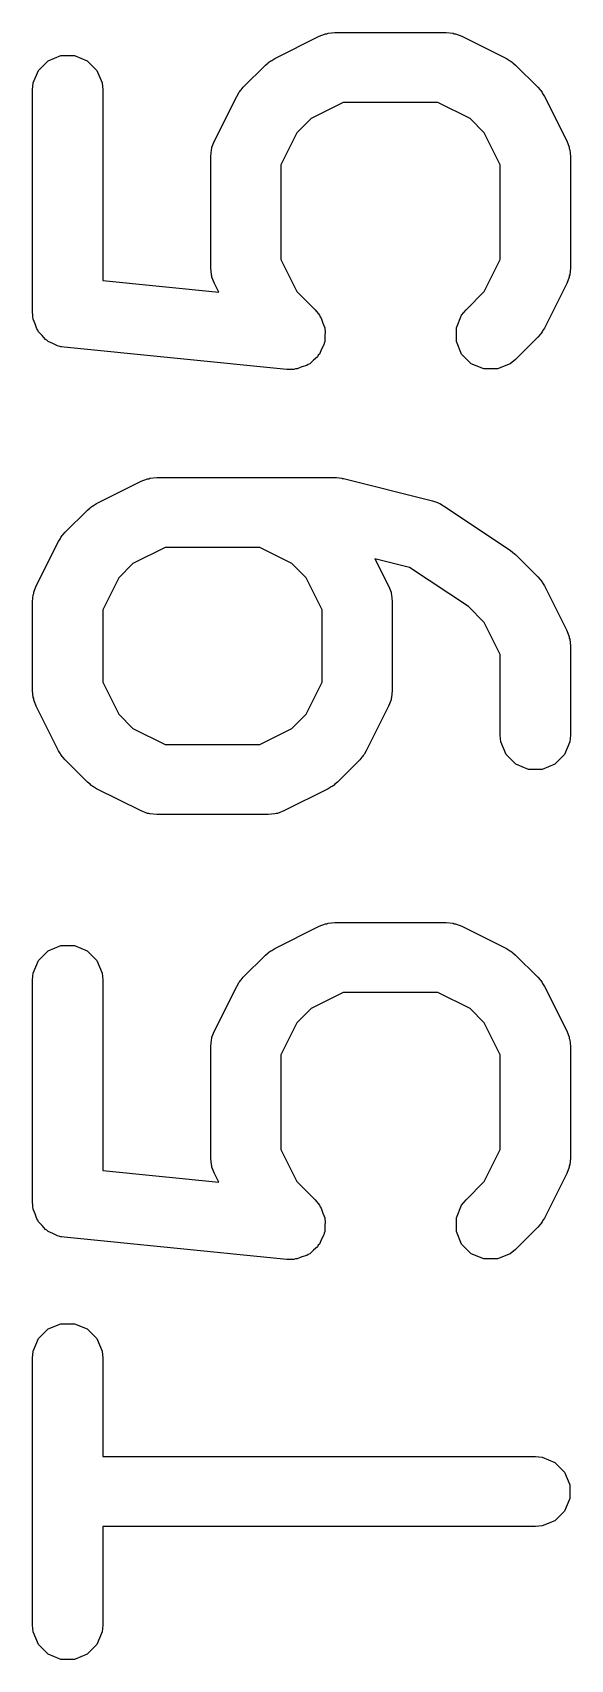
# Model space of a CAD drawing. Header units: millimetres. Extents: x 129 to 276, y -185 to -58.
# Drawn here: x 160.68 to 161.83, y -94.062 to -90.58 of the extents above; entities that cross this region are included whole.
import ezdxf

# ---------------------------------------------------------------- set-up
doc = ezdxf.new("R2010")
doc.units = ezdxf.units.MM
doc.layers.add('F.Fab', color=9, linetype='CONTINUOUS', true_color=0xafafaf)

msp = doc.modelspace()

# ---------------------------------------------------------------- linework, layer by layer
at = {"layer": 'F.Fab', "linetype": 'CONTINUOUS'}
for p, q in [((161.197468, -90.635298), (161.292706, -90.587679)), ((161.292706, -90.587679), (161.306437, -90.582424)), ((161.306437, -90.582424), (161.309126, -90.582232)), ((161.309126, -90.582232), (161.311615, -90.581202)), ((161.311615, -90.581202), (161.326247, -90.579761)), ((161.326247, -90.579761), (161.564342, -90.579761)), ((161.564342, -90.579761), (161.578974, -90.581202)), ((161.578974, -90.581202), (161.581463, -90.582233)), ((161.581463, -90.582233), (161.584151, -90.582424)), ((161.584151, -90.582424), (161.597883, -90.587679)), ((161.597883, -90.587679), (161.693121, -90.635298)), ((160.713151, -90.64002), (160.740187, -90.628821)), ((160.740187, -90.628821), (160.769451, -90.628821)), ((160.769451, -90.628821), (160.796487, -90.64002)), ((160.68126, -90.687748), (160.692459, -90.660712)), ((160.692459, -90.660712), (160.713151, -90.64002)), ((160.796487, -90.64002), (160.817179, -90.660712)), ((160.817179, -90.660712), (160.828378, -90.687748)), ((161.130357, -90.696966), (161.177976, -90.649347)), ((161.177976, -90.649347), (161.183725, -90.644628)), ((161.183725, -90.644628), (161.185025, -90.64313)), ((161.185025, -90.64313), (161.187284, -90.641708)), ((161.187284, -90.641708), (161.189341, -90.64002)), ((161.189341, -90.64002), (161.191168, -90.639262)), ((161.191168, -90.639262), (161.197468, -90.635298)), ((161.693121, -90.635298), (161.699417, -90.639261)), ((161.699417, -90.639261), (161.701247, -90.640019)), ((161.701247, -90.640019), (161.703305, -90.641708)), ((161.703305, -90.641708), (161.705564, -90.64313)), ((161.705564, -90.64313), (161.706863, -90.644628)), ((161.706863, -90.644628), (161.712612, -90.649346)), ((161.712612, -90.649346), (161.760232, -90.696965)), ((160.679819, -90.70238), (160.68126, -90.687748)), ((160.679819, -91.17857), (160.679819, -90.70238)), ((160.828378, -90.687748), (160.829819, -90.70238)), ((160.829819, -90.70238), (160.829819, -91.110695)), ((161.12414, -90.704015), (161.125638, -90.702715)), ((161.125638, -90.702715), (161.130357, -90.696966)), ((161.760232, -90.696965), (161.76495, -90.702714)), ((161.76495, -90.702714), (161.76645, -90.704015)), ((161.068689, -90.811696), (161.116308, -90.716458)), ((161.116308, -90.716458), (161.120272, -90.710158)), ((161.120272, -90.710158), (161.12103, -90.708331)), ((161.12103, -90.708331), (161.122718, -90.706274)), ((161.122718, -90.706274), (161.12414, -90.704015)), ((161.343952, -90.729761), (161.275436, -90.764019)), ((161.546637, -90.729761), (161.343952, -90.729761)), ((161.615153, -90.764019), (161.546637, -90.729761)), ((161.76645, -90.704015), (161.767872, -90.706274)), ((161.767872, -90.706274), (161.76956, -90.708331)), ((161.76956, -90.708331), (161.770317, -90.710158)), ((161.770317, -90.710158), (161.774282, -90.716458)), ((161.774282, -90.716458), (161.821901, -90.811696)), ((161.275436, -90.764019), (161.245029, -90.794426)), ((161.645561, -90.794426), (161.615153, -90.764019)), ((161.245029, -90.794426), (161.210771, -90.862942)), ((161.679819, -90.862942), (161.645561, -90.794426)), ((161.060771, -90.845237), (161.062212, -90.830605)), ((161.062212, -90.830605), (161.063243, -90.828115)), ((161.063243, -90.828115), (161.063434, -90.825428)), ((161.063434, -90.825428), (161.068689, -90.811696)), ((161.821901, -90.811696), (161.827156, -90.825427)), ((161.827156, -90.825427), (161.827347, -90.828116)), ((161.827347, -90.828116), (161.828378, -90.830605)), ((161.828378, -90.830605), (161.829819, -90.845237)), ((161.060771, -91.083332), (161.060771, -90.845237)), ((161.210771, -90.862942), (161.210771, -91.065627)), ((161.679819, -91.065627), (161.679819, -90.862942)), ((161.829819, -90.845237), (161.829819, -91.083332)), ((161.062212, -91.097964), (161.060771, -91.083332)), ((161.210771, -91.065627), (161.245029, -91.134143)), ((161.645561, -91.134142), (161.679819, -91.065627)), ((161.829819, -91.083332), (161.828378, -91.097964)), ((160.829819, -91.110695), (161.078009, -91.135514)), ((161.063243, -91.100453), (161.062212, -91.097964)), ((161.063434, -91.103141), (161.063243, -91.100453)), ((161.068689, -91.116873), (161.063434, -91.103141)), ((161.078009, -91.135514), (161.068689, -91.116873)), ((161.821901, -91.116873), (161.774282, -91.212111)), ((161.827156, -91.103142), (161.821901, -91.116873)), ((161.827347, -91.100452), (161.827156, -91.103142)), ((161.828378, -91.097964), (161.827347, -91.100452)), ((161.245029, -91.134143), (161.284042, -91.173156)), ((161.606548, -91.173155), (161.645561, -91.134142)), ((160.680351, -91.183981), (160.679819, -91.17857)), ((160.680169, -91.18581), (160.680351, -91.183981)), ((160.680707, -91.187596), (160.680169, -91.18581)), ((160.68126, -91.193202), (160.680707, -91.187596)), ((161.284042, -91.173156), (161.293369, -91.184521)), ((161.293369, -91.184521), (161.294814, -91.188009)), ((161.294814, -91.188009), (161.297206, -91.190933)), ((161.586021, -91.211557), (161.59722, -91.184521)), ((161.59722, -91.184521), (161.606548, -91.173155)), ((160.685454, -91.203328), (160.68126, -91.193202)), ((160.688622, -91.213826), (160.685454, -91.203328)), ((160.691013, -91.216749), (160.688622, -91.213826)), ((160.692459, -91.220238), (160.691013, -91.216749)), ((160.700212, -91.227991), (160.692459, -91.220238)), ((161.297206, -91.190933), (161.300373, -91.20143)), ((161.300373, -91.20143), (161.304568, -91.211557)), ((161.304568, -91.211557), (161.304568, -91.215333)), ((161.304568, -91.215333), (161.305659, -91.218949)), ((161.305659, -91.218949), (161.304568, -91.229858)), ((161.586021, -91.24082), (161.586021, -91.211557)), ((161.76645, -91.224554), (161.76495, -91.225854)), ((161.767872, -91.222294), (161.76645, -91.224554)), ((161.76956, -91.220238), (161.767872, -91.222294)), ((161.770317, -91.21841), (161.76956, -91.220238)), ((161.774282, -91.212111), (161.770317, -91.21841)), ((160.707153, -91.236474), (160.700212, -91.227991)), ((160.710479, -91.238258), (160.707153, -91.236474)), ((160.713151, -91.24093), (160.710479, -91.238258)), ((160.72328, -91.245125), (160.713151, -91.24093)), ((160.73294, -91.250308), (160.72328, -91.245125)), ((160.738464, -91.251415), (160.73294, -91.250308)), ((160.740187, -91.252129), (160.738464, -91.251415)), ((160.742024, -91.252129), (160.740187, -91.252129)), ((160.747356, -91.253198), (160.742024, -91.252129)), ((161.223546, -91.300817), (160.747356, -91.253198)), ((161.297562, -91.257731), (161.293369, -91.267856)), ((161.302747, -91.248068), (161.297562, -91.257731)), ((161.303122, -91.244308), (161.302747, -91.248068)), ((161.304568, -91.24082), (161.303122, -91.244308)), ((161.304568, -91.229858), (161.304568, -91.24082)), ((161.597219, -91.267856), (161.586021, -91.24082)), ((161.760232, -91.231604), (161.712612, -91.279223)), ((161.76495, -91.225854), (161.760232, -91.231604)), ((161.266265, -91.292386), (161.255764, -91.295554)), ((161.269189, -91.289993), (161.266265, -91.292386)), ((161.272676, -91.288549), (161.269189, -91.289993)), ((161.280424, -91.2808), (161.272676, -91.288549)), ((161.288913, -91.273855), (161.280424, -91.2808)), ((161.290698, -91.270526), (161.288913, -91.273855)), ((161.293369, -91.267856), (161.290698, -91.270526)), ((161.617912, -91.288549), (161.597219, -91.267856)), ((161.644948, -91.299748), (161.617912, -91.288549)), ((161.701247, -91.28855), (161.674211, -91.299748)), ((161.712612, -91.279223), (161.701247, -91.28855)), ((161.238249, -91.300839), (161.223546, -91.300817)), ((161.241865, -91.299748), (161.238249, -91.300839)), ((161.24564, -91.299748), (161.241865, -91.299748)), ((161.255764, -91.295554), (161.24564, -91.299748)), ((161.674211, -91.299748), (161.644948, -91.299748)), ((160.911754, -91.54006), (160.925485, -91.534805)), ((160.925485, -91.534805), (160.928174, -91.534613)), ((160.928174, -91.534613), (160.930663, -91.533583)), ((160.930663, -91.533583), (160.945295, -91.532142)), ((160.945295, -91.532142), (161.326247, -91.532142)), ((161.326247, -91.532142), (161.3288, -91.532393)), ((161.3288, -91.532393), (161.329893, -91.532231)), ((161.329893, -91.532231), (161.335366, -91.53304)), ((161.335366, -91.53304), (161.340879, -91.533583)), ((161.340879, -91.533583), (161.3419, -91.534005)), ((161.3419, -91.534005), (161.344437, -91.534381)), ((161.344437, -91.534381), (161.534913, -91.582)), ((160.816516, -91.587679), (160.911754, -91.54006)), ((160.749405, -91.649347), (160.797024, -91.601728)), ((160.797024, -91.601728), (160.802773, -91.597009)), ((160.802773, -91.597009), (160.804073, -91.595511)), ((160.804073, -91.595511), (160.806332, -91.594089)), ((160.806332, -91.594089), (160.808389, -91.592401)), ((160.808389, -91.592401), (160.810216, -91.591643)), ((160.810216, -91.591643), (160.816516, -91.587679)), ((161.534913, -91.582), (161.543535, -91.58508)), ((161.543535, -91.58508), (161.545352, -91.58544)), ((161.545352, -91.58544), (161.546999, -91.586318)), ((161.546999, -91.586318), (161.548759, -91.586947)), ((161.548759, -91.586947), (161.550247, -91.58805)), ((161.550247, -91.58805), (161.558326, -91.592357)), ((161.558326, -91.592357), (161.701183, -91.687595)), ((160.687737, -91.764077), (160.735356, -91.668839)), ((160.735356, -91.668839), (160.73932, -91.662539)), ((160.73932, -91.662539), (160.740078, -91.660712)), ((160.740078, -91.660712), (160.741766, -91.658655)), ((160.741766, -91.658655), (160.743188, -91.656396)), ((160.743188, -91.656396), (160.744686, -91.655096)), ((160.744686, -91.655096), (160.749405, -91.649347)), ((160.963, -91.682142), (160.894484, -91.7164)), ((161.165685, -91.682142), (160.963, -91.682142)), ((161.234201, -91.7164), (161.165685, -91.682142)), ((161.485929, -91.724371), (161.411833, -91.705847)), ((161.411833, -91.705847), (161.440948, -91.764077)), ((161.701183, -91.687595), (161.701223, -91.687628)), ((161.701223, -91.687628), (161.701247, -91.687638)), ((161.701247, -91.687638), (161.706823, -91.692214)), ((161.706823, -91.692214), (161.712558, -91.696911)), ((161.712558, -91.696911), (161.712572, -91.696932)), ((161.712572, -91.696932), (161.712612, -91.696965)), ((161.712612, -91.696965), (161.760232, -91.744584)), ((160.864077, -91.746807), (160.829819, -91.815323)), ((160.894484, -91.7164), (160.864077, -91.746807)), ((161.264608, -91.746807), (161.234201, -91.7164)), ((161.298866, -91.815323), (161.264608, -91.746807)), ((161.611798, -91.808283), (161.485929, -91.724371)), ((161.760232, -91.744584), (161.76495, -91.750333)), ((160.68126, -91.782986), (160.682291, -91.780496)), ((160.682291, -91.780496), (160.682482, -91.777809)), ((160.682482, -91.777809), (160.687737, -91.764077)), ((161.440948, -91.764077), (161.446203, -91.777808)), ((161.446203, -91.777808), (161.446394, -91.780497)), ((161.446394, -91.780497), (161.447425, -91.782986)), ((161.76495, -91.750333), (161.76645, -91.751634)), ((161.76645, -91.751634), (161.767872, -91.753893)), ((161.767872, -91.753893), (161.76956, -91.75595)), ((161.76956, -91.75595), (161.770317, -91.757777)), ((161.770317, -91.757777), (161.774282, -91.764077)), ((161.774282, -91.764077), (161.821901, -91.859315)), ((160.679819, -91.797618), (160.68126, -91.782986)), ((160.679819, -91.988094), (160.679819, -91.797618)), ((160.829819, -91.815323), (160.829819, -91.970389)), ((161.298866, -91.970389), (161.298866, -91.815323)), ((161.447425, -91.782986), (161.448866, -91.797618)), ((161.448866, -91.797618), (161.448866, -91.988094)), ((161.645561, -91.842045), (161.611798, -91.808283)), ((161.679819, -91.910561), (161.645561, -91.842045)), ((161.821901, -91.859315), (161.827156, -91.873046)), ((161.827156, -91.873046), (161.827347, -91.875735)), ((161.827347, -91.875735), (161.828378, -91.878224)), ((161.828378, -91.878224), (161.829819, -91.892856)), ((161.679819, -92.083332), (161.679819, -91.910561)), ((161.829819, -91.892856), (161.829819, -92.083332)), ((160.68126, -92.002726), (160.679819, -91.988094)), ((160.829819, -91.970389), (160.864077, -92.038905)), ((161.264608, -92.038905), (161.298866, -91.970389)), ((161.448866, -91.988094), (161.447425, -92.002726)), ((160.682291, -92.005215), (160.68126, -92.002726)), ((160.682482, -92.007903), (160.682291, -92.005215)), ((160.687737, -92.021635), (160.682482, -92.007903)), ((160.735356, -92.116873), (160.687737, -92.021635)), ((161.440948, -92.021635), (161.393329, -92.116873)), ((161.446203, -92.007904), (161.440948, -92.021635)), ((161.446394, -92.005214), (161.446203, -92.007904)), ((161.447425, -92.002726), (161.446394, -92.005214)), ((160.864077, -92.038905), (160.894484, -92.069312)), ((161.234201, -92.069312), (161.264608, -92.038905)), ((160.894484, -92.069312), (160.963, -92.10357)), ((161.165685, -92.10357), (161.234201, -92.069312)), ((161.68126, -92.097964), (161.679819, -92.083332)), ((161.829819, -92.083332), (161.828378, -92.097964)), ((160.73932, -92.123172), (160.735356, -92.116873)), ((160.740078, -92.125), (160.73932, -92.123172)), ((160.741766, -92.127056), (160.740078, -92.125)), ((160.743188, -92.129316), (160.741766, -92.127056)), ((160.744686, -92.130615), (160.743188, -92.129316)), ((160.749405, -92.136365), (160.744686, -92.130615)), ((160.963, -92.10357), (161.165685, -92.10357)), ((161.383998, -92.130615), (161.37928, -92.136365)), ((161.385497, -92.129316), (161.383998, -92.130615)), ((161.386918, -92.127056), (161.385497, -92.129316)), ((161.388607, -92.125), (161.386918, -92.127056)), ((161.389364, -92.123172), (161.388607, -92.125)), ((161.393329, -92.116873), (161.389364, -92.123172)), ((161.692459, -92.125), (161.68126, -92.097964)), ((161.713151, -92.145692), (161.692459, -92.125)), ((161.817179, -92.125), (161.796487, -92.145692)), ((161.828378, -92.097964), (161.817179, -92.125)), ((160.797024, -92.183984), (160.749405, -92.136365)), ((161.37928, -92.136365), (161.331661, -92.183984)), ((161.740187, -92.156891), (161.713151, -92.145692)), ((161.769451, -92.156891), (161.740187, -92.156891)), ((161.796487, -92.145692), (161.769451, -92.156891)), ((160.802773, -92.188702), (160.797024, -92.183984)), ((160.804073, -92.190201), (160.802773, -92.188702)), ((160.806332, -92.191622), (160.804073, -92.190201)), ((160.808389, -92.193311), (160.806332, -92.191622)), ((160.810216, -92.194068), (160.808389, -92.193311)), ((160.816516, -92.198033), (160.810216, -92.194068)), ((160.911754, -92.245652), (160.816516, -92.198033)), ((161.312169, -92.198033), (161.216931, -92.245652)), ((161.318468, -92.194068), (161.312169, -92.198033)), ((161.320296, -92.193311), (161.318468, -92.194068)), ((161.322352, -92.191622), (161.320296, -92.193311)), ((161.324612, -92.190201), (161.322352, -92.191622)), ((161.325911, -92.188702), (161.324612, -92.190201)), ((161.331661, -92.183984), (161.325911, -92.188702)), ((160.925485, -92.250907), (160.911754, -92.245652)), ((160.928174, -92.251098), (160.925485, -92.250907)), ((160.930663, -92.252129), (160.928174, -92.251098)), ((160.945295, -92.25357), (160.930663, -92.252129)), ((161.18339, -92.25357), (160.945295, -92.25357)), ((161.198022, -92.252129), (161.18339, -92.25357)), ((161.200511, -92.251097), (161.198022, -92.252129)), ((161.203199, -92.250907), (161.200511, -92.251097)), ((161.216931, -92.245652), (161.203199, -92.250907)), ((161.197468, -92.54006), (161.292706, -92.492441)), ((161.292706, -92.492441), (161.306437, -92.487186)), ((161.306437, -92.487186), (161.309126, -92.486994)), ((161.309126, -92.486994), (161.311615, -92.485964)), ((161.311615, -92.485964), (161.326247, -92.484523)), ((161.326247, -92.484523), (161.564342, -92.484523)), ((161.564342, -92.484523), (161.578974, -92.485964)), ((161.578974, -92.485964), (161.581463, -92.486995)), ((161.581463, -92.486995), (161.584151, -92.487186)), ((161.584151, -92.487186), (161.597883, -92.492441)), ((161.597883, -92.492441), (161.693121, -92.54006)), ((160.692459, -92.565474), (160.713151, -92.544782)), ((160.713151, -92.544782), (160.740187, -92.533583)), ((160.740187, -92.533583), (160.769451, -92.533583)), ((160.769451, -92.533583), (160.796487, -92.544782)), ((160.796487, -92.544782), (160.817179, -92.565474)), ((161.183725, -92.54939), (161.185025, -92.547892)), ((161.185025, -92.547892), (161.187284, -92.54647)), ((161.187284, -92.54647), (161.189341, -92.544782)), ((161.189341, -92.544782), (161.191168, -92.544024)), ((161.191168, -92.544024), (161.197468, -92.54006)), ((161.693121, -92.54006), (161.699417, -92.544023)), ((161.699417, -92.544023), (161.701247, -92.544781)), ((161.701247, -92.544781), (161.703305, -92.54647)), ((161.703305, -92.54647), (161.705564, -92.547892)), ((161.705564, -92.547892), (161.706863, -92.54939)), ((160.68126, -92.59251), (160.692459, -92.565474)), ((160.817179, -92.565474), (160.828378, -92.59251)), ((161.130357, -92.601728), (161.177976, -92.554109)), ((161.177976, -92.554109), (161.183725, -92.54939)), ((161.706863, -92.54939), (161.712612, -92.554108)), ((161.712612, -92.554108), (161.760232, -92.601727)), ((160.679819, -92.607142), (160.68126, -92.59251)), ((160.679819, -93.083332), (160.679819, -92.607142)), ((160.828378, -92.59251), (160.829819, -92.607142)), ((160.829819, -92.607142), (160.829819, -93.015457)), ((161.116308, -92.62122), (161.120272, -92.61492)), ((161.120272, -92.61492), (161.12103, -92.613093)), ((161.12103, -92.613093), (161.122718, -92.611036)), ((161.122718, -92.611036), (161.12414, -92.608777)), ((161.12414, -92.608777), (161.125638, -92.607477)), ((161.125638, -92.607477), (161.130357, -92.601728)), ((161.760232, -92.601727), (161.76495, -92.607476)), ((161.76495, -92.607476), (161.76645, -92.608777)), ((161.76645, -92.608777), (161.767872, -92.611036)), ((161.767872, -92.611036), (161.76956, -92.613093)), ((161.76956, -92.613093), (161.770317, -92.61492)), ((161.770317, -92.61492), (161.774282, -92.62122)), ((161.068689, -92.716458), (161.116308, -92.62122)), ((161.343952, -92.634523), (161.275436, -92.668781)), ((161.546637, -92.634523), (161.343952, -92.634523)), ((161.615153, -92.668781), (161.546637, -92.634523)), ((161.774282, -92.62122), (161.821901, -92.716458)), ((161.275436, -92.668781), (161.245029, -92.699188)), ((161.645561, -92.699188), (161.615153, -92.668781)), ((161.063434, -92.73019), (161.068689, -92.716458)), ((161.245029, -92.699188), (161.210771, -92.767704)), ((161.679819, -92.767704), (161.645561, -92.699188)), ((161.821901, -92.716458), (161.827156, -92.730189)), ((161.060771, -92.749999), (161.062212, -92.735367)), ((161.060771, -92.988094), (161.060771, -92.749999)), ((161.062212, -92.735367), (161.063243, -92.732877)), ((161.063243, -92.732877), (161.063434, -92.73019)), ((161.827156, -92.730189), (161.827347, -92.732878)), ((161.827347, -92.732878), (161.828378, -92.735367)), ((161.828378, -92.735367), (161.829819, -92.749999)), ((161.829819, -92.749999), (161.829819, -92.988094)), ((161.210771, -92.767704), (161.210771, -92.970389)), ((161.679819, -92.970389), (161.679819, -92.767704)), ((161.062212, -93.002726), (161.060771, -92.988094)), ((161.210771, -92.970389), (161.245029, -93.038905)), ((161.645561, -93.038904), (161.679819, -92.970389)), ((161.829819, -92.988094), (161.828378, -93.002726)), ((160.829819, -93.015457), (161.078009, -93.040276)), ((161.063243, -93.005215), (161.062212, -93.002726)), ((161.063434, -93.007903), (161.063243, -93.005215)), ((161.068689, -93.021635), (161.063434, -93.007903)), ((161.078009, -93.040276), (161.068689, -93.021635)), ((161.821901, -93.021635), (161.774282, -93.116873)), ((161.827156, -93.007904), (161.821901, -93.021635)), ((161.827347, -93.005214), (161.827156, -93.007904)), ((161.828378, -93.002726), (161.827347, -93.005214)), ((161.245029, -93.038905), (161.284042, -93.077918)), ((161.606548, -93.077917), (161.645561, -93.038904)), ((160.680351, -93.088743), (160.679819, -93.083332)), ((160.680169, -93.090572), (160.680351, -93.088743)), ((160.680707, -93.092358), (160.680169, -93.090572)), ((160.68126, -93.097964), (160.680707, -93.092358)), ((160.685454, -93.10809), (160.68126, -93.097964)), ((161.284042, -93.077918), (161.293369, -93.089283)), ((161.293369, -93.089283), (161.294814, -93.092771)), ((161.294814, -93.092771), (161.297206, -93.095695)), ((161.297206, -93.095695), (161.300373, -93.106192)), ((161.586021, -93.116319), (161.59722, -93.089283)), ((161.59722, -93.089283), (161.606548, -93.077917)), ((160.688622, -93.118588), (160.685454, -93.10809)), ((160.691013, -93.121511), (160.688622, -93.118588)), ((160.692459, -93.125), (160.691013, -93.121511)), ((160.700212, -93.132753), (160.692459, -93.125)), ((160.707153, -93.141236), (160.700212, -93.132753)), ((161.300373, -93.106192), (161.304568, -93.116319)), ((161.304568, -93.116319), (161.304568, -93.120095)), ((161.304568, -93.120095), (161.305659, -93.123711)), ((161.305659, -93.123711), (161.304568, -93.13462)), ((161.304568, -93.13462), (161.304568, -93.145582)), ((161.586021, -93.145582), (161.586021, -93.116319)), ((161.760232, -93.136366), (161.712612, -93.183985)), ((161.76495, -93.130616), (161.760232, -93.136366)), ((161.76645, -93.129316), (161.76495, -93.130616)), ((161.767872, -93.127056), (161.76645, -93.129316)), ((161.76956, -93.125), (161.767872, -93.127056)), ((161.770317, -93.123172), (161.76956, -93.125)), ((161.774282, -93.116873), (161.770317, -93.123172)), ((160.710479, -93.14302), (160.707153, -93.141236)), ((160.713151, -93.145692), (160.710479, -93.14302)), ((160.72328, -93.149887), (160.713151, -93.145692)), ((160.73294, -93.15507), (160.72328, -93.149887)), ((160.738464, -93.156177), (160.73294, -93.15507)), ((160.740187, -93.156891), (160.738464, -93.156177)), ((160.742024, -93.156891), (160.740187, -93.156891)), ((160.747356, -93.15796), (160.742024, -93.156891)), ((161.223546, -93.205579), (160.747356, -93.15796)), ((161.290698, -93.175288), (161.288913, -93.178617)), ((161.293369, -93.172618), (161.290698, -93.175288)), ((161.297562, -93.162493), (161.293369, -93.172618)), ((161.302747, -93.15283), (161.297562, -93.162493)), ((161.303122, -93.14907), (161.302747, -93.15283)), ((161.304568, -93.145582), (161.303122, -93.14907)), ((161.597219, -93.172618), (161.586021, -93.145582)), ((161.617912, -93.193311), (161.597219, -93.172618)), ((161.238249, -93.205601), (161.223546, -93.205579)), ((161.241865, -93.20451), (161.238249, -93.205601)), ((161.24564, -93.20451), (161.241865, -93.20451)), ((161.255764, -93.200316), (161.24564, -93.20451)), ((161.266265, -93.197148), (161.255764, -93.200316)), ((161.269189, -93.194755), (161.266265, -93.197148)), ((161.272676, -93.193311), (161.269189, -93.194755)), ((161.280424, -93.185562), (161.272676, -93.193311)), ((161.288913, -93.178617), (161.280424, -93.185562)), ((161.644948, -93.20451), (161.617912, -93.193311)), ((161.674211, -93.20451), (161.644948, -93.20451)), ((161.701247, -93.193312), (161.674211, -93.20451)), ((161.712612, -93.183985), (161.701247, -93.193312)), ((160.713151, -93.354306), (160.740187, -93.343107)), ((160.740187, -93.343107), (160.769451, -93.343107)), ((160.769451, -93.343107), (160.796487, -93.354306)), ((160.68126, -93.402034), (160.692459, -93.374998)), ((160.692459, -93.374998), (160.713151, -93.354306)), ((160.796487, -93.354306), (160.817179, -93.374998)), ((160.817179, -93.374998), (160.828378, -93.402034)), ((160.679819, -93.416666), (160.68126, -93.402034)), ((160.679819, -93.988094), (160.679819, -93.416666)), ((160.828378, -93.402034), (160.829819, -93.416666)), ((160.829819, -93.416666), (160.829819, -93.62738)), ((160.829819, -93.62738), (161.754819, -93.62738)), ((161.754819, -93.62738), (161.769451, -93.628821)), ((161.769451, -93.628821), (161.796487, -93.64002)), ((161.796487, -93.64002), (161.817179, -93.660712)), ((161.817179, -93.660712), (161.828378, -93.687748)), ((161.828378, -93.687748), (161.828378, -93.717012)), ((161.828378, -93.717012), (161.817179, -93.744048)), ((161.796487, -93.76474), (161.769451, -93.775939)), ((161.817179, -93.744048), (161.796487, -93.76474)), ((161.754819, -93.77738), (160.829819, -93.77738)), ((160.829819, -93.77738), (160.829819, -93.988094)), ((161.769451, -93.775939), (161.754819, -93.77738)), ((160.68126, -94.002726), (160.679819, -93.988094)), ((160.692459, -94.029762), (160.68126, -94.002726)), ((160.828378, -94.002726), (160.817179, -94.029762)), ((160.829819, -93.988094), (160.828378, -94.002726)), ((160.713151, -94.050454), (160.692459, -94.029762)), ((160.817179, -94.029762), (160.796487, -94.050454)), ((160.740187, -94.061653), (160.713151, -94.050454)), ((160.769451, -94.061653), (160.740187, -94.061653)), ((160.796487, -94.050454), (160.769451, -94.061653))]:
    msp.add_line(p, q, dxfattribs=at)

doc.saveas('drawing.dxf')
